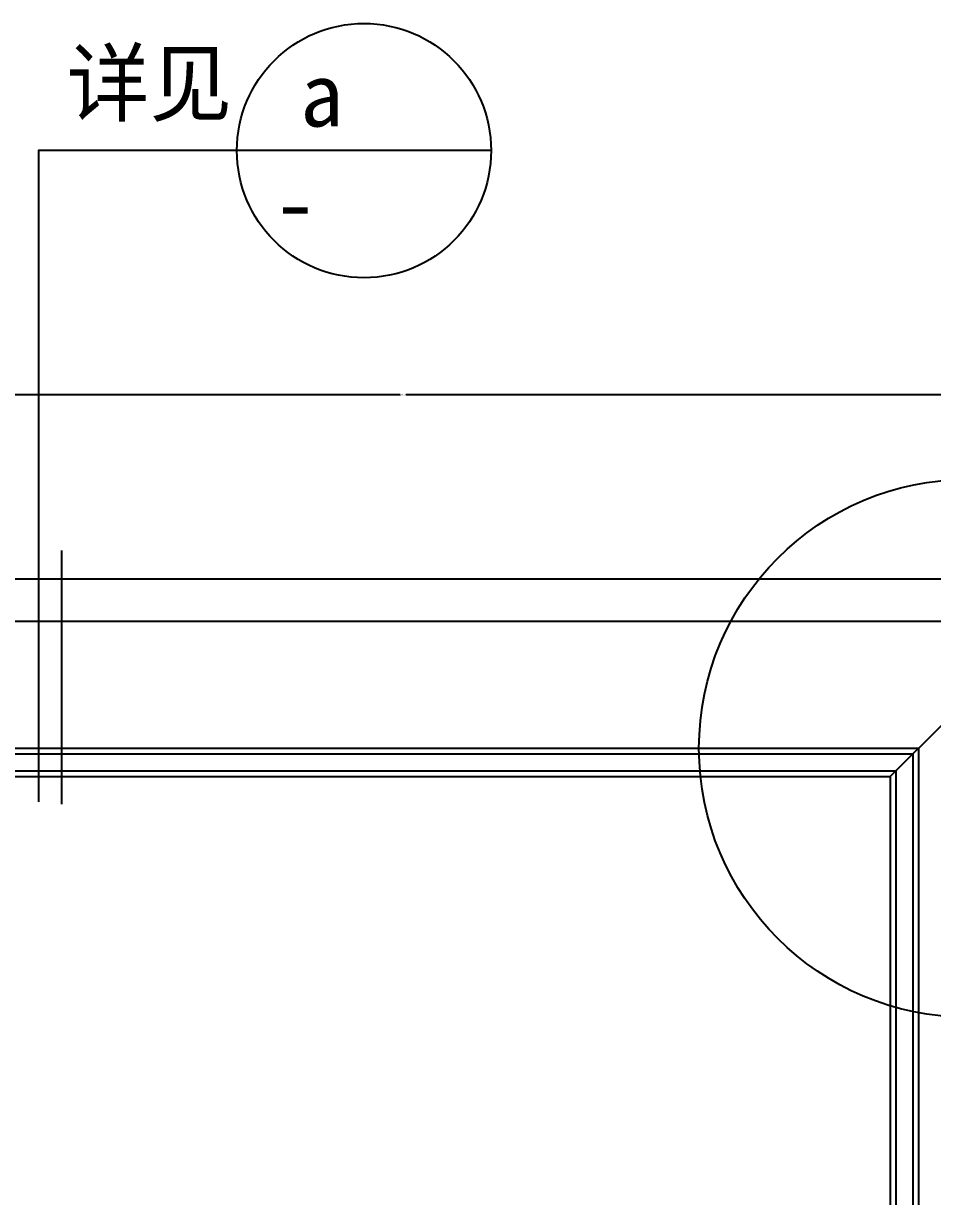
# Model space of a CAD drawing. Header units: metres. Extents: x 53265 to 57686, y 6208 to 9529.
# Drawn here: x 55918 to 56562, y 8699 to 9529 of the extents above; entities that cross this region are included whole.
import ezdxf

# ---------------------------------------------------------------- set-up
doc = ezdxf.new("R2010")
doc.units = ezdxf.units.M
for name, color, linetype in [('1虚线', 150, 'Continuous'), ('20', 1, 'Continuous'), ('7标住', 1, 'Continuous'), ('8文字', 7, 'Continuous')]:
    doc.layers.add(name, color=color, linetype=linetype)
doc.dimstyles.get("Standard").update_dxf_attribs({"dimtxt": 2.5, "dimasz": 2.5, "dimexe": 1.25, "dimexo": 0.625, "dimtad": 1, "dimcen": 2.5, "dimazin": 3, "dimtfac": 1, "dimtmove": 0, "dimatfit": 3})

# ---------------------------------------------------------------- blocks, each defined once
blk = doc.blocks.new('_CLOSEDFILLED')
at = {"color": 0, "linetype": 'BYBLOCK'}
blk.add_solid([(-1, 0.2), (0, 0), (-1, -0.2)], dxfattribs=at)
blk = doc.blocks.new('*D27')
for p, q in [((55786.61, 9192.81), (55786.61, 9266.32)), ((55786.86, 9266.32), (56184.61, 9266.32)), ((56188.61, 9266.32), (56586.36, 9266.32)), ((56586.61, 9192.81), (56586.61, 9266.32))]:
    blk.add_line(p, q)
at = {"layer": 'Defpoints'}
for p in [(55786.61, 9266.32), (55786.61, 9192.81), (56586.61, 9192.81)]:
    blk.add_point(p, dxfattribs=at)
at = {"layer": '7标住', "xscale": 0.25, "yscale": 0.25, "rotation": 180}
blk.add_blockref('_CLOSEDFILLED', (55786.61, 9266.32), dxfattribs=at)
at = {"layer": '7标住', "xscale": 0.25, "yscale": 0.25}
blk.add_blockref('_CLOSEDFILLED', (56586.61, 9266.32), dxfattribs=at)
at = {"layer": '7标住', "insert": (56186.61, 9266.32), "char_height": 1, "attachment_point": 5}
blk.add_mtext('现场尺寸', dxfattribs=at)

msp = doc.modelspace()

# ---------------------------------------------------------------- linework, layer by layer
for p, q in [((55572.55, 9135.91), (57600.68, 9135.91)), ((55572.55, 9105.91), (57600.68, 9105.91)), ((56531.61, 8995.91), (56571.61, 9035.91)), ((55821.61, 9015.91), (56551.61, 9015.91)), ((55825.61, 9011.91), (56547.61, 9011.91)), ((56547.61, 9011.91), (56547.61, 7976.5)), ((56551.61, 9015.91), (56551.61, 7976.5)), ((55837.61, 8999.91), (56535.61, 8999.91)), ((55841.61, 8995.91), (56531.61, 8995.91)), ((56531.61, 8995.91), (56531.61, 7976.5)), ((56535.61, 8999.91), (56535.61, 7976.5))]:
    msp.add_line(p, q)
at = {"layer": '1虚线'}
msp.add_circle((56586.61, 9015.91), 190.38, dxfattribs=at)
at = {"layer": '20'}
msp.add_line((56249.03, 9438.96), (56030.96, 9438.96), dxfattribs=at)
for points in [[(56249.03, 9438.96), (56069.03, 9438.96), (55928.52, 9438.96), (55928.52, 8977.96)], [(55945.14, 8976.29), (55945.14, 9155.94)]]:
    msp.add_lwpolyline(points, dxfattribs=at)
msp.add_circle((56159.03, 9438.96), 90, dxfattribs=at)
msp.add_circle((56159.03, 9438.96), 90, dxfattribs=at)

# ---------------------------------------------------------------- texts
at = {"layer": '8文字'}
for s, p in [(' 详见', (55917.96, 9464.26)), ('a', (56113.83, 9456.08)), ('-', (56095.05, 9379.26))]:
    msp.add_text(s, height=45, dxfattribs=at).set_placement(p)

# ---------------------------------------------------------------- dimensions: what is measured, and where the dimension line sits
at = {"layer": '7标住'}
dim = msp.add_linear_dim(base=(55786.61, 9266.32), p1=(55786.61, 9192.81), p2=(56586.61, 9192.81), text='现场尺寸', dimstyle='Standard', dxfattribs=at)
dim.commit()
dim.dimension.update_dxf_attribs({"geometry": '*D27', "text_midpoint": (56186.61, 9266.32)})

doc.saveas('drawing.dxf')
